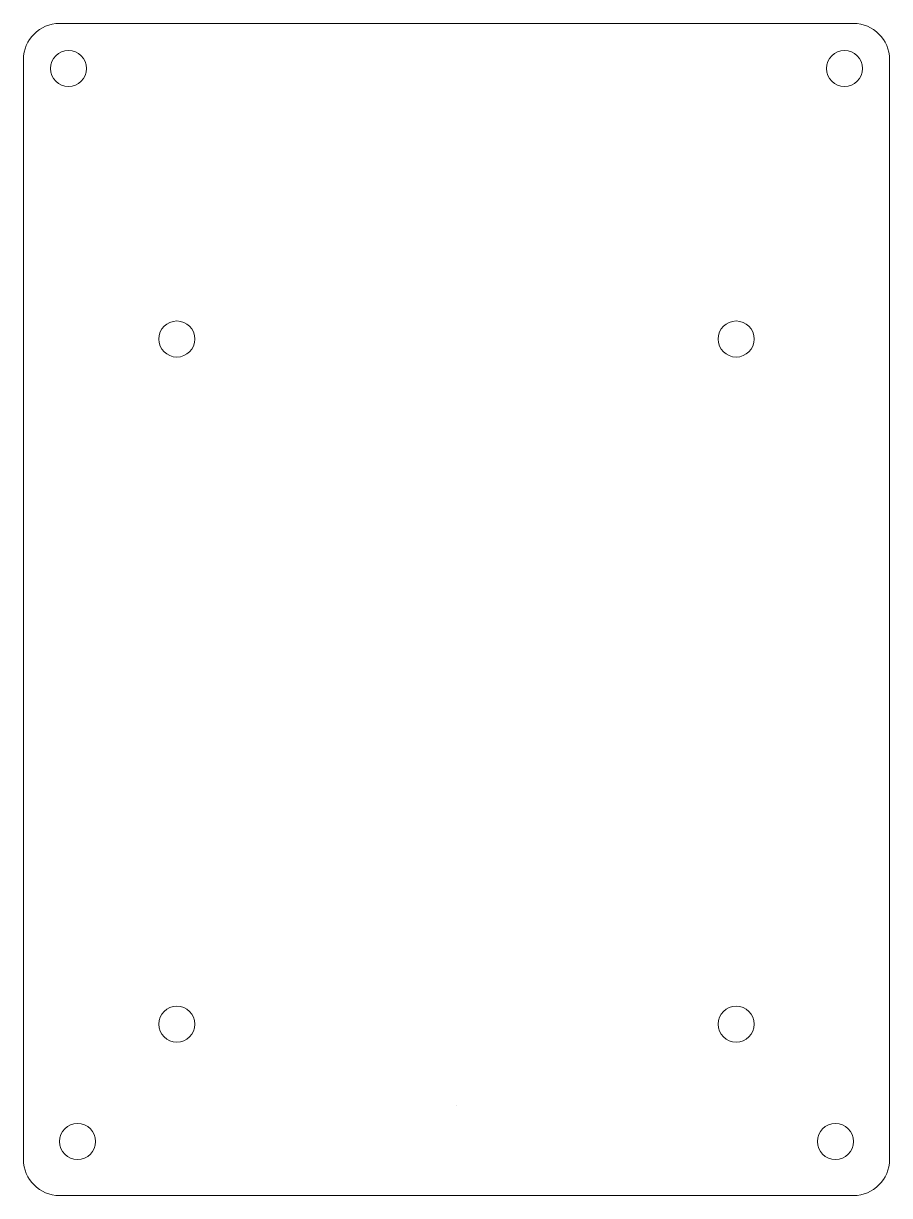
# Model space of a CAD drawing. Header units: millimetres. Extents: x -48 to 48, y -10 to 120.
import ezdxf

# ---------------------------------------------------------------- set-up
doc = ezdxf.new("R2010")
doc.units = ezdxf.units.MM
doc.layers.get('0').update_dxf_attribs({"linetype": 'CONTINUOUS', "lineweight": 0})

msp = doc.modelspace()

# ---------------------------------------------------------------- linework, layer by layer
for p, q in [((-38, 120), (-44, 120)), ((-38, 120), (38, 120)), ((38, 120), (44, 120)), ((-48, 116), (-48, -6)), ((48, -6), (48, 116)), ((0, 0), (0, 0)), ((-44, -10), (44, -10))]:
    msp.add_line(p, q)
for centre in [(-43, 115), (43, 115), (-31, 85), (31, 85), (-31, 9), (31, 9), (-42, -4), (42, -4)]:
    msp.add_circle(centre, 2)
for centre, start, end in [((-44, 116), 90, 180), ((44, 116), 0, 90), ((-44, -6), 180, 270), ((44, -6), 270, 0)]:
    msp.add_arc(centre, 4, start, end)

doc.saveas('drawing.dxf')
